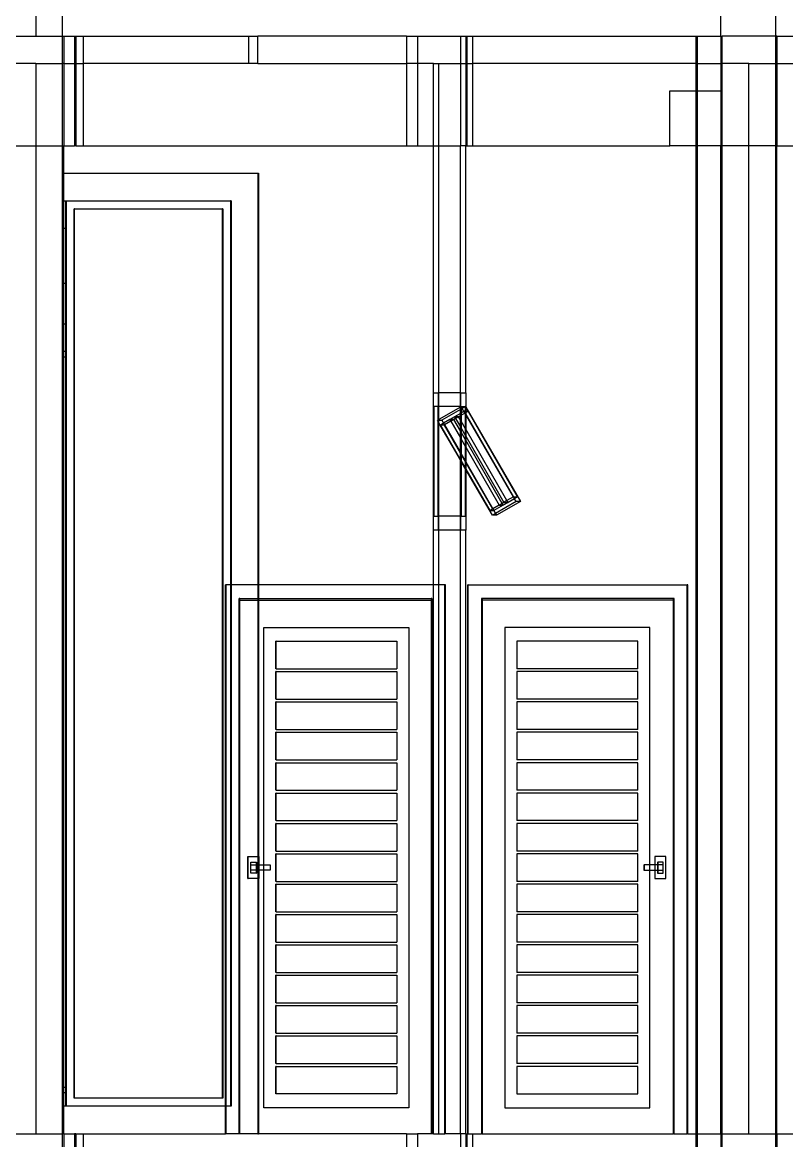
# Model space of a CAD drawing. Extents: x -20.4 to 13.4, y -9.4 to 9.8.
# Drawn here: x -5.503 to -2.717, y 3.55 to 7.625 of the extents above; entities that cross this region are included whole.
import ezdxf

# ---------------------------------------------------------------- set-up
doc = ezdxf.new("R2010")
doc.units = 0
doc.layers.get('0').update_dxf_attribs({"linetype": 'CONTINUOUS'})

msp = doc.modelspace()

# ---------------------------------------------------------------- linework, layer by layer
for p, q in [((-5.4536, 9.8256), (-5.4536, 7.575)), ((-5.3557, 7.575), (-5.3557, 9.8256)), ((-2.9562, 7.575), (-2.9562, 9.8256)), ((-2.7562, 7.575), (-2.7562, 9.8256)), ((-5.5515, 7.575), (-5.4536, 7.575)), ((-5.4536, 7.575), (-5.3557, 7.575)), ((-5.3557, 7.575), (-5.3515, 7.575)), ((-5.3557, 7.475), (-5.3557, 7.575)), ((-5.3515, 7.575), (-5.3121, 7.575)), ((-5.3515, 7.575), (-5.3515, 7.475)), ((-5.3121, 7.575), (-5.3121, 7.475)), ((-5.3121, 7.575), (-5.3079, 7.575)), ((-5.3079, 7.575), (-5.281, 7.575)), ((-5.3079, 7.575), (-5.3079, 7.475)), ((-5.281, 7.575), (-5.281, 7.475)), ((-5.281, 7.575), (-4.6769, 7.575)), ((-4.6769, 7.475), (-4.6769, 7.575)), ((-4.6769, 7.575), (-4.6437, 7.575)), ((-4.6437, 7.475), (-4.6437, 7.575)), ((-4.1018, 7.575), (-4.6437, 7.575)), ((-4.1018, 7.575), (-4.0624, 7.575)), ((-4.1018, 7.575), (-4.1018, 7.475)), ((-4.0624, 7.575), (-4.0624, 7.475)), ((-4.0624, 7.575), (-3.906, 7.575)), ((-3.906, 7.575), (-3.906, 7.475)), ((-3.906, 7.575), (-3.8863, 7.575)), ((-3.8863, 7.575), (-3.8821, 7.575)), ((-3.8863, 7.575), (-3.8863, 7.475)), ((-3.8821, 7.575), (-3.8624, 7.575)), ((-3.8821, 7.575), (-3.8821, 7.475)), ((-3.8624, 7.575), (-3.8624, 7.475)), ((-3.8624, 7.575), (-3.0462, 7.575)), ((-3.0462, 7.575), (-3.042, 7.575)), ((-3.0462, 7.475), (-3.0462, 7.575)), ((-3.042, 7.575), (-2.9562, 7.575)), ((-3.042, 7.475), (-3.042, 7.575)), ((-2.9562, 7.575), (-2.9562, 7.475)), ((-2.9562, 7.575), (-2.952, 7.575)), ((-2.7562, 7.575), (-2.952, 7.575)), ((-2.952, 7.475), (-2.952, 7.575)), ((-2.7521, 7.575), (-2.7562, 7.575)), ((-2.7562, 7.475), (-2.7562, 7.575)), ((-2.7521, 7.575), (-2.6815, 7.575)), ((-2.7521, 7.575), (-2.7521, 7.475)), ((-5.4536, 7.475), (-5.5515, 7.475)), ((-5.4536, 7.475), (-5.4536, 7.175)), ((-5.4536, 7.475), (-5.3557, 7.475)), ((-5.3515, 7.475), (-5.3557, 7.475)), ((-5.3557, 7.175), (-5.3557, 7.475)), ((-5.3515, 7.475), (-5.3515, 7.175)), ((-5.3515, 7.475), (-5.3121, 7.475)), ((-5.3121, 7.475), (-5.3121, 7.175)), ((-5.3121, 7.475), (-5.3079, 7.475)), ((-5.3079, 7.475), (-5.3079, 7.175)), ((-5.3079, 7.475), (-5.281, 7.475)), ((-5.281, 7.475), (-5.281, 7.175)), ((-4.6769, 7.475), (-5.281, 7.475)), ((-4.6437, 7.475), (-4.6769, 7.475)), ((-4.6437, 7.475), (-4.1018, 7.475)), ((-4.1018, 7.475), (-4.1018, 7.175)), ((-4.0624, 7.475), (-4.1018, 7.475)), ((-4.0624, 7.475), (-4.0624, 7.175)), ((-4.0039, 7.475), (-4.0624, 7.475)), ((-4.0039, 7.475), (-3.9842, 7.475)), ((-4.0039, 7.175), (-4.0039, 7.475)), ((-3.9842, 7.475), (-3.906, 7.475)), ((-3.9842, 7.175), (-3.9842, 7.475)), ((-3.906, 7.475), (-3.906, 7.175)), ((-3.906, 7.475), (-3.8863, 7.475)), ((-3.8863, 7.475), (-3.8863, 7.175)), ((-3.8863, 7.475), (-3.8821, 7.475)), ((-3.8821, 7.475), (-3.8821, 7.175)), ((-3.8821, 7.475), (-3.8624, 7.475)), ((-3.8624, 7.475), (-3.8624, 7.175)), ((-3.0462, 7.475), (-3.8624, 7.475)), ((-3.0462, 7.475), (-3.042, 7.475)), ((-3.0462, 7.375), (-3.0462, 7.475)), ((-3.042, 7.475), (-2.9562, 7.475)), ((-3.042, 7.375), (-3.042, 7.475)), ((-2.9562, 7.475), (-2.952, 7.475)), ((-2.9562, 7.475), (-2.9562, 7.375)), ((-2.952, 7.375), (-2.952, 7.475)), ((-2.8541, 7.475), (-2.952, 7.475)), ((-2.8541, 7.175), (-2.8541, 7.475)), ((-2.8541, 7.475), (-2.7562, 7.475)), ((-2.7521, 7.475), (-2.7562, 7.475)), ((-2.7562, 7.175), (-2.7562, 7.475)), ((-2.7521, 7.475), (-2.7521, 7.175)), ((-2.7521, 7.475), (-2.6815, 7.475)), ((-3.142, 7.175), (-3.142, 7.375)), ((-3.142, 7.375), (-3.0462, 7.375)), ((-3.0462, 7.375), (-3.042, 7.375)), ((-3.0462, 7.175), (-3.0462, 7.375)), ((-3.042, 7.375), (-2.9562, 7.375)), ((-3.042, 7.175), (-3.042, 7.375)), ((-2.9562, 7.375), (-2.9562, 7.175)), ((-2.9562, 7.375), (-2.952, 7.375)), ((-2.952, 7.175), (-2.952, 7.375)), ((-5.5515, 7.175), (-5.4536, 7.175)), ((-5.4536, 7.175), (-5.4536, 3.575)), ((-5.4536, 7.175), (-5.3557, 7.175)), ((-5.3557, 3.575), (-5.3557, 7.175)), ((-5.3557, 7.175), (-5.3515, 7.175)), ((-5.3515, 7.175), (-5.3121, 7.175)), ((-5.3515, 7.075), (-5.3515, 7.175)), ((-5.3079, 7.175), (-5.3121, 7.175)), ((-5.3079, 7.175), (-5.281, 7.175)), ((-5.281, 7.175), (-4.1018, 7.175)), ((-4.1018, 7.175), (-4.0624, 7.175)), ((-4.0624, 7.175), (-4.0039, 7.175)), ((-4.0039, 6.275), (-4.0039, 7.175)), ((-4.0039, 7.175), (-3.9842, 7.175)), ((-3.9842, 7.175), (-3.906, 7.175)), ((-3.9842, 6.275), (-3.9842, 7.175)), ((-3.8863, 7.175), (-3.906, 7.175)), ((-3.906, 6.275), (-3.906, 7.175)), ((-3.8863, 7.175), (-3.8821, 7.175)), ((-3.8863, 6.275), (-3.8863, 7.175)), ((-3.8821, 7.175), (-3.8624, 7.175)), ((-3.8624, 7.175), (-3.142, 7.175)), ((-3.0462, 7.175), (-3.142, 7.175)), ((-3.042, 7.175), (-3.0462, 7.175)), ((-3.0462, 3.575), (-3.0462, 7.175)), ((-2.9562, 7.175), (-3.042, 7.175)), ((-3.042, 3.575), (-3.042, 7.175)), ((-2.952, 7.175), (-2.9562, 7.175)), ((-2.9562, 3.575), (-2.9562, 7.175)), ((-2.8541, 7.175), (-2.952, 7.175)), ((-2.952, 3.575), (-2.952, 7.175)), ((-2.8541, 3.575), (-2.8541, 7.175)), ((-2.7562, 7.175), (-2.8541, 7.175)), ((-2.7521, 7.175), (-2.7562, 7.175)), ((-2.7562, 3.575), (-2.7562, 7.175)), ((-2.7521, 7.175), (-2.6815, 7.175)), ((-2.7521, 3.575), (-2.7521, 7.175)), ((-5.3515, 7.075), (-4.6437, 7.075)), ((-5.3515, 6.975), (-5.3515, 7.075)), ((-4.6437, 7.075), (-4.6417, 7.075)), ((-4.6437, 7.075), (-4.6437, 5.575)), ((-4.6417, 7.075), (-4.6417, 5.575)), ((-5.3515, 6.975), (-5.3436, 6.975)), ((-5.3515, 6.875), (-5.3515, 6.975)), ((-5.3436, 6.975), (-5.3419, 6.975)), ((-5.3436, 6.875), (-5.3436, 6.975)), ((-5.3419, 6.875), (-5.3419, 6.975)), ((-5.3415, 6.975), (-5.3419, 6.975)), ((-5.3415, 6.975), (-4.7437, 6.975)), ((-5.3415, 6.875), (-5.3415, 6.975)), ((-4.7416, 6.975), (-4.7437, 6.975)), ((-4.7437, 6.975), (-4.7437, 5.575)), ((-4.7416, 6.975), (-4.7416, 5.575)), ((-5.3136, 3.705), (-5.3136, 6.945)), ((-5.3128, 6.945), (-5.3136, 6.945)), ((-5.3128, 3.705), (-5.3128, 6.945)), ((-5.3123, 6.945), (-5.3128, 6.945)), ((-5.3123, 3.705), (-5.3123, 6.945)), ((-5.3123, 6.945), (-4.7737, 6.945)), ((-4.7737, 6.945), (-4.7737, 3.705)), ((-4.7729, 6.945), (-4.7737, 6.945)), ((-4.7729, 6.945), (-4.7729, 3.705)), ((-4.7725, 6.945), (-4.7729, 6.945)), ((-4.7725, 6.945), (-4.7716, 6.945)), ((-4.7725, 6.945), (-4.7725, 6.875)), ((-4.7716, 6.945), (-4.7716, 6.875)), ((-5.3515, 6.875), (-5.3436, 6.875)), ((-5.3515, 6.675), (-5.3515, 6.875)), ((-5.3436, 6.875), (-5.3419, 6.875)), ((-5.3436, 6.675), (-5.3436, 6.875)), ((-5.3419, 6.675), (-5.3419, 6.875)), ((-5.3419, 6.875), (-5.3415, 6.875)), ((-5.3415, 6.675), (-5.3415, 6.875)), ((-4.7725, 6.875), (-4.7716, 6.875)), ((-4.7725, 6.875), (-4.7725, 6.675)), ((-4.7716, 6.875), (-4.7716, 6.675)), ((-5.3515, 6.675), (-5.3436, 6.675)), ((-5.3515, 6.525), (-5.3515, 6.675)), ((-5.3436, 6.675), (-5.3419, 6.675)), ((-5.3436, 6.525), (-5.3436, 6.675)), ((-5.3419, 6.675), (-5.3415, 6.675)), ((-5.3415, 6.525), (-5.3415, 6.675)), ((-4.7725, 6.675), (-4.7716, 6.675)), ((-4.7725, 6.675), (-4.7725, 6.525)), ((-4.7716, 6.675), (-4.7716, 6.525)), ((-5.3436, 6.525), (-5.3515, 6.525)), ((-5.3515, 6.425), (-5.3515, 6.525)), ((-5.3415, 6.525), (-5.3436, 6.525)), ((-5.3436, 6.425), (-5.3436, 6.525)), ((-5.3415, 6.425), (-5.3415, 6.525)), ((-4.7716, 6.525), (-4.7725, 6.525)), ((-4.7725, 6.525), (-4.7725, 6.425)), ((-4.7716, 6.525), (-4.7716, 6.425)), ((-5.3436, 6.425), (-5.3515, 6.425)), ((-5.3515, 6.405), (-5.3515, 6.425)), ((-5.3436, 6.405), (-5.3515, 6.405)), ((-5.3515, 3.745), (-5.3515, 6.405)), ((-5.3415, 6.425), (-5.3436, 6.425)), ((-5.3436, 6.405), (-5.3436, 6.425)), ((-5.3415, 6.405), (-5.3436, 6.405)), ((-5.3436, 3.745), (-5.3436, 6.405)), ((-5.3415, 6.405), (-5.3415, 6.425)), ((-5.3415, 3.745), (-5.3415, 6.405)), ((-4.7716, 6.425), (-4.7725, 6.425)), ((-4.7725, 6.425), (-4.7725, 6.405)), ((-4.7716, 6.405), (-4.7725, 6.405)), ((-4.7725, 6.405), (-4.7725, 3.745)), ((-4.7716, 6.425), (-4.7716, 6.405)), ((-4.7716, 6.405), (-4.7716, 3.745)), ((-4.0039, 6.275), (-3.9862, 6.275)), ((-4.0039, 5.775), (-4.0039, 6.275)), ((-3.9842, 6.275), (-3.9862, 6.275)), ((-3.9862, 6.225), (-3.9862, 6.275)), ((-3.906, 6.275), (-3.9842, 6.275)), ((-3.9842, 6.225), (-3.9842, 6.275)), ((-3.9039, 6.275), (-3.906, 6.275)), ((-3.906, 6.225), (-3.906, 6.275)), ((-3.9039, 6.275), (-3.8863, 6.275)), ((-3.9039, 6.225), (-3.9039, 6.275)), ((-3.8863, 6.275), (-3.8863, 6.2232)), ((-3.9873, 6.225), (-4.0028, 6.225)), ((-4.0028, 6.225), (-4.0028, 5.825)), ((-3.9862, 6.225), (-3.9873, 6.225)), ((-3.9873, 6.1762), (-3.9873, 6.225)), ((-3.9842, 6.225), (-3.9862, 6.225)), ((-3.9862, 6.1768), (-3.9862, 6.225)), ((-3.906, 6.225), (-3.9842, 6.225)), ((-3.9842, 6.178), (-3.9842, 6.225)), ((-3.906, 6.2232), (-3.9842, 6.178)), ((-3.906, 6.2142), (-3.9739, 6.175)), ((-3.906, 6.1998), (-3.9271, 6.1877)), ((-3.9039, 6.225), (-3.906, 6.225)), ((-3.906, 6.2232), (-3.906, 6.225)), ((-3.9039, 6.2244), (-3.906, 6.2232)), ((-3.906, 6.2142), (-3.906, 6.2232)), ((-3.9039, 6.2154), (-3.906, 6.2142)), ((-3.906, 6.1998), (-3.906, 6.2142)), ((-3.9039, 6.201), (-3.906, 6.1998)), ((-3.906, 6.1913), (-3.906, 6.1998)), ((-3.9039, 6.2244), (-3.9039, 6.225)), ((-3.9029, 6.225), (-3.9039, 6.2244)), ((-3.9029, 6.225), (-3.9039, 6.225)), ((-3.9039, 6.2154), (-3.9039, 6.2244)), ((-3.9029, 6.216), (-3.9039, 6.2154)), ((-3.9039, 6.201), (-3.9039, 6.2154)), ((-3.9029, 6.2016), (-3.9039, 6.201)), ((-3.9039, 6.1925), (-3.9039, 6.201)), ((-3.9029, 6.225), (-3.8873, 6.225)), ((-3.899, 6.2182), (-3.9029, 6.225)), ((-3.9029, 6.225), (-3.9029, 6.216)), ((-3.899, 6.2182), (-3.9029, 6.216)), ((-3.9029, 6.216), (-3.9029, 6.2016)), ((-3.8928, 6.2075), (-3.9029, 6.2016)), ((-3.9029, 6.2016), (-3.9029, 6.1931)), ((-3.8891, 6.2011), (-3.9029, 6.1931)), ((-3.8873, 6.225), (-3.899, 6.2182)), ((-3.8928, 6.2075), (-3.899, 6.2182)), ((-3.8925, 6.2077), (-3.8928, 6.2075)), ((-3.8891, 6.2011), (-3.8928, 6.2075)), ((-3.8873, 6.2077), (-3.8925, 6.2077)), ((-3.8925, 6.2077), (-3.8888, 6.2013)), ((-3.8888, 6.2013), (-3.8891, 6.2011)), ((-3.8873, 6.198), (-3.8891, 6.2011)), ((-3.8873, 6.2021), (-3.8888, 6.2013)), ((-3.8888, 6.2013), (-3.8873, 6.1987)), ((-3.8873, 6.225), (-3.8863, 6.2232)), ((-3.8873, 6.2077), (-3.8873, 6.225)), ((-3.8863, 6.2077), (-3.8873, 6.2077)), ((-3.8873, 6.2021), (-3.8873, 6.2077)), ((-3.8863, 6.2027), (-3.8873, 6.2021)), ((-3.8873, 6.1987), (-3.8873, 6.2021)), ((-3.8873, 6.198), (-3.8873, 6.1987)), ((-3.8873, 6.1987), (-3.8863, 6.1969)), ((-3.8873, 6.1443), (-3.8873, 6.198)), ((-3.8863, 6.1962), (-3.8873, 6.198)), ((-3.8863, 6.2232), (-3.6873, 5.8786)), ((-3.8863, 6.2232), (-3.8863, 6.2077)), ((-3.8777, 6.2077), (-3.8863, 6.2077)), ((-3.8777, 6.2077), (-3.8863, 6.2027)), ((-3.8863, 6.2077), (-3.8863, 6.2027)), ((-3.8863, 6.2027), (-3.8863, 6.1969)), ((-3.8863, 6.1969), (-3.7125, 5.8959)), ((-3.8863, 6.1969), (-3.8863, 6.1962)), ((-3.8863, 6.1962), (-3.8863, 6.1425)), ((-3.7128, 5.8957), (-3.8863, 6.1962)), ((-3.6978, 5.8959), (-3.8777, 6.2077)), ((-3.9873, 6.1762), (-3.9895, 6.175)), ((-3.9895, 6.175), (-3.9873, 6.175)), ((-3.9873, 6.1712), (-3.9895, 6.175)), ((-3.9862, 6.1768), (-3.9873, 6.1762)), ((-3.9873, 6.175), (-3.9873, 6.1762)), ((-3.9873, 6.1712), (-3.9873, 6.175)), ((-3.9873, 6.175), (-3.9862, 6.175)), ((-3.9873, 5.825), (-3.9873, 6.1712)), ((-3.9862, 6.1694), (-3.9873, 6.1712)), ((-3.9842, 6.178), (-3.9862, 6.1768)), ((-3.9862, 6.175), (-3.9862, 6.1768)), ((-3.9862, 6.1694), (-3.9862, 6.175)), ((-3.9862, 6.175), (-3.9842, 6.175)), ((-3.9862, 5.825), (-3.9862, 6.1694)), ((-3.9842, 6.1658), (-3.9862, 6.1694)), ((-3.9842, 6.175), (-3.9842, 6.178)), ((-3.9842, 6.175), (-3.9739, 6.175)), ((-3.9842, 6.1658), (-3.9842, 6.175)), ((-3.906, 6.0304), (-3.9842, 6.1658)), ((-3.9842, 5.825), (-3.9842, 6.1658)), ((-3.9677, 6.1642), (-3.979, 6.1577)), ((-3.9643, 6.1577), (-3.979, 6.1577)), ((-3.979, 6.1577), (-3.906, 6.0311)), ((-3.9739, 6.175), (-3.9677, 6.1642)), ((-3.9444, 6.1777), (-3.9677, 6.1642)), ((-3.9677, 6.1642), (-3.964, 6.1578)), ((-3.964, 6.1578), (-3.9643, 6.1577)), ((-3.906, 6.0566), (-3.9643, 6.1577)), ((-3.9407, 6.1713), (-3.964, 6.1578)), ((-3.964, 6.1578), (-3.906, 6.0573)), ((-3.9271, 6.1877), (-3.9444, 6.1777)), ((-3.9297, 6.1777), (-3.9444, 6.1777)), ((-3.9444, 6.1777), (-3.9407, 6.1713)), ((-3.9297, 6.1777), (-3.9407, 6.1713)), ((-3.9407, 6.1713), (-3.906, 6.1111)), ((-3.9234, 6.1813), (-3.9297, 6.1777)), ((-3.906, 6.1366), (-3.9297, 6.1777)), ((-3.9124, 6.1877), (-3.9271, 6.1877)), ((-3.9271, 6.1877), (-3.9234, 6.1813)), ((-3.9124, 6.1877), (-3.9234, 6.1813)), ((-3.9234, 6.1813), (-3.906, 6.1511)), ((-3.906, 6.1913), (-3.9124, 6.1877)), ((-3.906, 6.1766), (-3.9124, 6.1877)), ((-3.9039, 6.1925), (-3.906, 6.1913)), ((-3.906, 6.1766), (-3.906, 6.1913)), ((-3.9039, 6.173), (-3.906, 6.1766)), ((-3.906, 6.1511), (-3.906, 6.1766)), ((-3.9029, 6.1931), (-3.9039, 6.1925)), ((-3.9039, 6.173), (-3.9039, 6.1925)), ((-3.9029, 6.1712), (-3.9039, 6.173)), ((-3.9039, 6.1475), (-3.9039, 6.173)), ((-3.9029, 6.1931), (-3.9029, 6.1712)), ((-3.9029, 6.1712), (-3.9029, 6.1457)), ((-3.8873, 6.1443), (-3.9029, 6.1712)), ((-3.906, 6.1511), (-3.9039, 6.1475)), ((-3.906, 6.1366), (-3.906, 6.1511)), ((-3.9039, 6.133), (-3.906, 6.1366)), ((-3.906, 6.1111), (-3.906, 6.1366)), ((-3.9039, 6.1475), (-3.9029, 6.1457)), ((-3.9039, 6.133), (-3.9039, 6.1475)), ((-3.9029, 6.1312), (-3.9039, 6.133)), ((-3.9039, 6.1075), (-3.9039, 6.133)), ((-3.9029, 6.1457), (-3.9029, 6.1312)), ((-3.9029, 6.1457), (-3.8873, 6.1187)), ((-3.9029, 6.1312), (-3.9029, 6.1057)), ((-3.8873, 6.1043), (-3.9029, 6.1312)), ((-3.8873, 6.1187), (-3.8873, 6.1443)), ((-3.8863, 6.1425), (-3.8873, 6.1443)), ((-3.8873, 6.1187), (-3.8863, 6.1169)), ((-3.8873, 6.1043), (-3.8873, 6.1187)), ((-3.8863, 6.1425), (-3.8863, 6.1169)), ((-3.7361, 5.8823), (-3.8863, 6.1425)), ((-3.8863, 6.1169), (-3.7471, 5.8759)), ((-3.8863, 6.1169), (-3.8863, 6.1025)), ((-3.906, 6.1111), (-3.9039, 6.1075)), ((-3.906, 6.0573), (-3.906, 6.1111)), ((-3.9039, 6.0537), (-3.9039, 6.1075)), ((-3.9039, 6.1075), (-3.9029, 6.1057)), ((-3.9029, 6.1057), (-3.9029, 6.0519)), ((-3.9029, 6.1057), (-3.8873, 6.0787)), ((-3.8863, 6.1025), (-3.8873, 6.1043)), ((-3.8873, 6.0787), (-3.8873, 6.1043)), ((-3.8873, 6.025), (-3.8873, 6.0787)), ((-3.8873, 6.0787), (-3.8863, 6.0769)), ((-3.7534, 5.8723), (-3.8863, 6.1025)), ((-3.8863, 6.1025), (-3.8863, 6.0769)), ((-3.8863, 6.0769), (-3.8863, 6.0232)), ((-3.8863, 6.0769), (-3.7644, 5.8659)), ((-3.906, 6.0566), (-3.906, 6.0573)), ((-3.906, 6.0573), (-3.9039, 6.0537)), ((-3.9039, 6.053), (-3.906, 6.0566)), ((-3.906, 6.0311), (-3.906, 6.0566)), ((-3.906, 6.0311), (-3.9039, 6.0275)), ((-3.906, 6.0304), (-3.906, 6.0311)), ((-3.9039, 6.053), (-3.9039, 6.0537)), ((-3.9039, 6.0537), (-3.9029, 6.0519)), ((-3.9029, 6.0512), (-3.9039, 6.053)), ((-3.9039, 6.0275), (-3.9039, 6.053)), ((-3.9029, 6.0519), (-3.9029, 6.0512)), ((-3.9029, 6.0519), (-3.8873, 6.025)), ((-3.8873, 6.0243), (-3.9029, 6.0512)), ((-3.9029, 6.0512), (-3.9029, 6.0257)), ((-3.9039, 6.0268), (-3.906, 6.0304)), ((-3.906, 5.825), (-3.906, 6.0304)), ((-3.9039, 6.0275), (-3.9029, 6.0257)), ((-3.9039, 6.0268), (-3.9039, 6.0275)), ((-3.9039, 5.825), (-3.9039, 6.0268)), ((-3.9029, 6.025), (-3.9039, 6.0268)), ((-3.9029, 6.0257), (-3.8873, 5.9987)), ((-3.9029, 6.0257), (-3.9029, 6.025)), ((-3.9029, 6.025), (-3.9029, 5.825)), ((-3.8873, 5.998), (-3.9029, 6.025)), ((-3.8873, 6.0243), (-3.8873, 6.025)), ((-3.8873, 6.025), (-3.8863, 6.0232)), ((-3.8863, 6.0225), (-3.8873, 6.0243)), ((-3.8873, 5.9987), (-3.8873, 6.0243)), ((-3.8873, 5.9987), (-3.8863, 5.9969)), ((-3.8873, 5.998), (-3.8873, 5.9987)), ((-3.8873, 5.825), (-3.8873, 5.998)), ((-3.8863, 5.9962), (-3.8873, 5.998)), ((-3.8863, 6.0232), (-3.8863, 6.0225)), ((-3.8863, 6.0232), (-3.7877, 5.8524)), ((-3.788, 5.8523), (-3.8863, 6.0225)), ((-3.8863, 6.0225), (-3.8863, 5.9969)), ((-3.8863, 5.9969), (-3.7991, 5.8459)), ((-3.8863, 5.9969), (-3.8863, 5.9962)), ((-3.8863, 5.9962), (-3.8863, 5.775)), ((-3.7895, 5.8286), (-3.8863, 5.9962)), ((-3.7029, 5.8786), (-3.7778, 5.8353)), ((-3.6873, 5.8786), (-3.7739, 5.8286)), ((-3.7534, 5.8723), (-3.7644, 5.8659)), ((-3.7471, 5.8759), (-3.7534, 5.8723)), ((-3.7497, 5.8659), (-3.7534, 5.8723)), ((-3.7324, 5.8759), (-3.7497, 5.8659)), ((-3.7361, 5.8823), (-3.7471, 5.8759)), ((-3.7471, 5.8759), (-3.7324, 5.8759)), ((-3.7128, 5.8957), (-3.7361, 5.8823)), ((-3.7324, 5.8759), (-3.7361, 5.8823)), ((-3.7091, 5.8893), (-3.7324, 5.8759)), ((-3.7125, 5.8959), (-3.7128, 5.8957)), ((-3.7091, 5.8893), (-3.7128, 5.8957)), ((-3.7125, 5.8959), (-3.6978, 5.8959)), ((-3.6978, 5.8959), (-3.7091, 5.8893)), ((-3.7029, 5.8786), (-3.7091, 5.8893)), ((-3.6873, 5.8786), (-3.7029, 5.8786)), ((-3.788, 5.8523), (-3.7991, 5.8459)), ((-3.7991, 5.8459), (-3.7843, 5.8459)), ((-3.7778, 5.8353), (-3.7895, 5.8286)), ((-3.7739, 5.8286), (-3.7895, 5.8286)), ((-3.7877, 5.8524), (-3.788, 5.8523)), ((-3.7843, 5.8459), (-3.788, 5.8523)), ((-3.7644, 5.8659), (-3.7877, 5.8524)), ((-3.7877, 5.8524), (-3.784, 5.8461)), ((-3.784, 5.8461), (-3.7843, 5.8459)), ((-3.7497, 5.8659), (-3.784, 5.8461)), ((-3.784, 5.8461), (-3.7778, 5.8353)), ((-3.7778, 5.8353), (-3.7739, 5.8286)), ((-3.7644, 5.8659), (-3.7497, 5.8659)), ((-4.0028, 5.825), (-3.9873, 5.825)), ((-3.9862, 5.825), (-3.9873, 5.825)), ((-3.9862, 5.775), (-3.9862, 5.825)), ((-3.9842, 5.825), (-3.9862, 5.825)), ((-3.9842, 5.775), (-3.9842, 5.825)), ((-3.906, 5.825), (-3.9842, 5.825)), ((-3.9039, 5.825), (-3.906, 5.825)), ((-3.906, 5.775), (-3.906, 5.825)), ((-3.9039, 5.775), (-3.9039, 5.825)), ((-3.9029, 5.825), (-3.9039, 5.825)), ((-3.9029, 5.825), (-3.8873, 5.825)), ((-3.9862, 5.775), (-4.0039, 5.775)), ((-4.0039, 5.575), (-4.0039, 5.775)), ((-3.9842, 5.775), (-3.9862, 5.775)), ((-3.9842, 5.575), (-3.9842, 5.775)), ((-3.906, 5.775), (-3.9842, 5.775)), ((-3.906, 3.575), (-3.906, 5.775)), ((-3.9039, 5.775), (-3.906, 5.775)), ((-3.8863, 5.775), (-3.9039, 5.775)), ((-3.8863, 3.575), (-3.8863, 5.775)), ((-4.7601, 5.575), (-4.7622, 5.575)), ((-4.7622, 3.675), (-4.7622, 5.575)), ((-4.7601, 3.675), (-4.7601, 5.575)), ((-4.7437, 5.575), (-4.7601, 5.575)), ((-4.7437, 5.575), (-4.7437, 3.675)), ((-4.7416, 5.575), (-4.7437, 5.575)), ((-4.7416, 5.575), (-4.7416, 3.675)), ((-4.6437, 5.575), (-4.7416, 5.575)), ((-4.6417, 5.575), (-4.6437, 5.575)), ((-4.6437, 5.575), (-4.6437, 5.525)), ((-4.0039, 5.575), (-4.6417, 5.575)), ((-4.6417, 5.575), (-4.6417, 5.525)), ((-4.0039, 3.575), (-4.0039, 5.575)), ((-3.9842, 5.575), (-4.0039, 5.575)), ((-3.9624, 5.575), (-3.9842, 5.575)), ((-3.9842, 3.575), (-3.9842, 5.575)), ((-3.9624, 3.575), (-3.9624, 5.575)), ((-3.9603, 5.575), (-3.9624, 5.575)), ((-3.9603, 3.575), (-3.9603, 5.575)), ((-3.8792, 3.575), (-3.8792, 5.575)), ((-3.8771, 5.575), (-3.8792, 5.575)), ((-3.8771, 3.575), (-3.8771, 5.575)), ((-3.8771, 5.575), (-3.0794, 5.575)), ((-3.0773, 5.575), (-3.0794, 5.575)), ((-3.0794, 3.575), (-3.0794, 5.575)), ((-3.0773, 3.575), (-3.0773, 5.575)), ((-4.7101, 5.525), (-4.7122, 5.525)), ((-4.7122, 3.575), (-4.7122, 5.525)), ((-4.7102, 5.52), (-4.7112, 5.52)), ((-4.7112, 3.575), (-4.7112, 5.52)), ((-4.7102, 3.575), (-4.7102, 5.52)), ((-4.7101, 5.52), (-4.7102, 5.52)), ((-4.7101, 5.52), (-4.7101, 5.525)), ((-4.7101, 5.525), (-4.6437, 5.525)), ((-4.7101, 3.575), (-4.7101, 5.52)), ((-4.7101, 5.52), (-4.6437, 5.52)), ((-4.6437, 5.525), (-4.6417, 5.525)), ((-4.6437, 5.525), (-4.6437, 5.52)), ((-4.6437, 5.52), (-4.6417, 5.52)), ((-4.6437, 5.52), (-4.6437, 4.585)), ((-4.6417, 5.525), (-4.0124, 5.525)), ((-4.6417, 5.525), (-4.6417, 5.52)), ((-4.6417, 5.52), (-4.0124, 5.52)), ((-4.6417, 5.52), (-4.6417, 4.585)), ((-4.0103, 5.525), (-4.0124, 5.525)), ((-4.0124, 5.525), (-4.0124, 5.52)), ((-4.0124, 5.52), (-4.0124, 3.575)), ((-4.0124, 5.52), (-4.0107, 5.52)), ((-4.0107, 5.52), (-4.0107, 3.575)), ((-4.0103, 5.52), (-4.0107, 5.52)), ((-4.0103, 5.525), (-4.0103, 5.52)), ((-4.0098, 5.52), (-4.0103, 5.52)), ((-4.0103, 5.52), (-4.0103, 3.575)), ((-4.0097, 5.52), (-4.0098, 5.52)), ((-4.0098, 5.52), (-4.0098, 3.575)), ((-4.0097, 5.52), (-4.0097, 3.575)), ((-3.8271, 5.525), (-3.8292, 5.525)), ((-3.8292, 5.525), (-3.8292, 3.575)), ((-3.8288, 5.52), (-3.8288, 3.575)), ((-3.8278, 5.52), (-3.8288, 5.52)), ((-3.8277, 5.52), (-3.8278, 5.52)), ((-3.8278, 5.52), (-3.8278, 3.575)), ((-3.8277, 5.52), (-3.8277, 3.575)), ((-3.8271, 5.52), (-3.8277, 5.52)), ((-3.1294, 5.525), (-3.8271, 5.525)), ((-3.8271, 5.525), (-3.8271, 5.52)), ((-3.8271, 5.52), (-3.8271, 3.575)), ((-3.1294, 5.52), (-3.8271, 5.52)), ((-3.1273, 5.525), (-3.1294, 5.525)), ((-3.1294, 5.52), (-3.1294, 5.525)), ((-3.1283, 5.52), (-3.1294, 5.52)), ((-3.1294, 3.575), (-3.1294, 5.52)), ((-3.1274, 5.52), (-3.1283, 5.52)), ((-3.1283, 3.575), (-3.1283, 5.52)), ((-3.1274, 3.575), (-3.1274, 5.52)), ((-3.1273, 5.52), (-3.1274, 5.52)), ((-3.1273, 5.52), (-3.1273, 5.525)), ((-3.1273, 3.575), (-3.1273, 5.52)), ((-4.622, 5.42), (-4.6222, 5.42)), ((-4.6222, 4.555), (-4.6222, 5.42)), ((-4.622, 5.42), (-4.0936, 5.42)), ((-4.622, 4.555), (-4.622, 5.42)), ((-4.0936, 5.42), (-4.0936, 3.67)), ((-4.0934, 5.42), (-4.0936, 5.42)), ((-4.0934, 5.42), (-4.0934, 3.67)), ((-3.7442, 5.42), (-3.7442, 3.67)), ((-3.744, 5.42), (-3.7442, 5.42)), ((-3.744, 5.42), (-3.744, 3.67)), ((-3.2156, 5.42), (-3.744, 5.42)), ((-3.2154, 5.42), (-3.2156, 5.42)), ((-3.2156, 4.555), (-3.2156, 5.42)), ((-3.2154, 4.555), (-3.2154, 5.42)), ((-4.578, 5.37), (-4.5782, 5.37)), ((-4.5782, 5.2693), (-4.5782, 5.37)), ((-4.578, 5.2693), (-4.578, 5.37)), ((-4.578, 5.37), (-4.1377, 5.37)), ((-4.1377, 5.37), (-4.1377, 5.2693)), ((-4.1375, 5.37), (-4.1377, 5.37)), ((-4.1375, 5.37), (-4.1375, 5.2693)), ((-3.7002, 5.37), (-3.7002, 5.2693)), ((-3.7, 5.37), (-3.7002, 5.37)), ((-3.7, 5.37), (-3.7, 5.2693)), ((-3.2596, 5.37), (-3.7, 5.37)), ((-3.2594, 5.37), (-3.2596, 5.37)), ((-3.2596, 5.2693), (-3.2596, 5.37)), ((-3.2594, 5.2693), (-3.2594, 5.37)), ((-4.578, 5.2693), (-4.5782, 5.2693)), ((-4.5782, 5.1586), (-4.5782, 5.2593)), ((-4.578, 5.2593), (-4.5782, 5.2593)), ((-4.578, 5.2693), (-4.1377, 5.2693)), ((-4.578, 5.1586), (-4.578, 5.2593)), ((-4.578, 5.2593), (-4.1377, 5.2593)), ((-4.1375, 5.2693), (-4.1377, 5.2693)), ((-4.1375, 5.2593), (-4.1377, 5.2593)), ((-4.1377, 5.2593), (-4.1377, 5.1586)), ((-4.1375, 5.2593), (-4.1375, 5.1586)), ((-3.7, 5.2693), (-3.7002, 5.2693)), ((-3.7, 5.2593), (-3.7002, 5.2593)), ((-3.7002, 5.2593), (-3.7002, 5.1586)), ((-3.2596, 5.2693), (-3.7, 5.2693)), ((-3.7, 5.2593), (-3.7, 5.1586)), ((-3.2596, 5.2593), (-3.7, 5.2593)), ((-3.2594, 5.2693), (-3.2596, 5.2693)), ((-3.2596, 5.1586), (-3.2596, 5.2593)), ((-3.2594, 5.2593), (-3.2596, 5.2593)), ((-3.2594, 5.1586), (-3.2594, 5.2593)), ((-4.578, 5.1586), (-4.5782, 5.1586)), ((-4.5782, 5.048), (-4.5782, 5.1486)), ((-4.578, 5.1486), (-4.5782, 5.1486)), ((-4.578, 5.1586), (-4.1377, 5.1586)), ((-4.578, 5.048), (-4.578, 5.1486)), ((-4.578, 5.1486), (-4.1377, 5.1486)), ((-4.1375, 5.1586), (-4.1377, 5.1586)), ((-4.1375, 5.1486), (-4.1377, 5.1486)), ((-4.1377, 5.1486), (-4.1377, 5.048)), ((-4.1375, 5.1486), (-4.1375, 5.048)), ((-3.7, 5.1586), (-3.7002, 5.1586)), ((-3.7, 5.1486), (-3.7002, 5.1486)), ((-3.7002, 5.1486), (-3.7002, 5.048)), ((-3.2596, 5.1586), (-3.7, 5.1586)), ((-3.7, 5.1486), (-3.7, 5.048)), ((-3.2596, 5.1486), (-3.7, 5.1486)), ((-3.2594, 5.1586), (-3.2596, 5.1586)), ((-3.2596, 5.048), (-3.2596, 5.1486)), ((-3.2594, 5.1486), (-3.2596, 5.1486)), ((-3.2594, 5.048), (-3.2594, 5.1486)), ((-4.578, 5.048), (-4.5782, 5.048)), ((-4.5782, 4.9373), (-4.5782, 5.038)), ((-4.578, 5.038), (-4.5782, 5.038)), ((-4.578, 5.048), (-4.1377, 5.048)), ((-4.578, 4.9373), (-4.578, 5.038)), ((-4.578, 5.038), (-4.1377, 5.038)), ((-4.1375, 5.048), (-4.1377, 5.048)), ((-4.1375, 5.038), (-4.1377, 5.038)), ((-4.1377, 5.038), (-4.1377, 4.9373)), ((-4.1375, 5.038), (-4.1375, 4.9373)), ((-3.7, 5.048), (-3.7002, 5.048)), ((-3.7, 5.038), (-3.7002, 5.038)), ((-3.7002, 5.038), (-3.7002, 4.9373)), ((-3.2596, 5.048), (-3.7, 5.048)), ((-3.7, 5.038), (-3.7, 4.9373)), ((-3.2596, 5.038), (-3.7, 5.038)), ((-3.2594, 5.048), (-3.2596, 5.048)), ((-3.2596, 4.9373), (-3.2596, 5.038)), ((-3.2594, 5.038), (-3.2596, 5.038)), ((-3.2594, 4.9373), (-3.2594, 5.038)), ((-4.578, 4.9373), (-4.5782, 4.9373)), ((-4.578, 4.9373), (-4.1377, 4.9373)), ((-4.1375, 4.9373), (-4.1377, 4.9373)), ((-3.7, 4.9373), (-3.7002, 4.9373)), ((-3.2596, 4.9373), (-3.7, 4.9373)), ((-3.2594, 4.9373), (-3.2596, 4.9373)), ((-4.5782, 4.8266), (-4.5782, 4.9273)), ((-4.578, 4.9273), (-4.5782, 4.9273)), ((-4.578, 4.8266), (-4.578, 4.9273)), ((-4.578, 4.9273), (-4.1377, 4.9273)), ((-4.1375, 4.9273), (-4.1377, 4.9273)), ((-4.1377, 4.9273), (-4.1377, 4.8266)), ((-4.1375, 4.9273), (-4.1375, 4.8266)), ((-3.7, 4.9273), (-3.7002, 4.9273)), ((-3.7002, 4.9273), (-3.7002, 4.8266)), ((-3.7, 4.9273), (-3.7, 4.8266)), ((-3.2596, 4.9273), (-3.7, 4.9273)), ((-3.2596, 4.8266), (-3.2596, 4.9273)), ((-3.2594, 4.9273), (-3.2596, 4.9273)), ((-3.2594, 4.8266), (-3.2594, 4.9273)), ((-4.578, 4.8266), (-4.5782, 4.8266)), ((-4.5782, 4.716), (-4.5782, 4.8166)), ((-4.578, 4.8166), (-4.5782, 4.8166)), ((-4.578, 4.8266), (-4.1377, 4.8266)), ((-4.578, 4.716), (-4.578, 4.8166)), ((-4.578, 4.8166), (-4.1377, 4.8166)), ((-4.1375, 4.8266), (-4.1377, 4.8266)), ((-4.1375, 4.8166), (-4.1377, 4.8166)), ((-4.1377, 4.8166), (-4.1377, 4.716)), ((-4.1375, 4.8166), (-4.1375, 4.716)), ((-3.7, 4.8266), (-3.7002, 4.8266)), ((-3.7, 4.8166), (-3.7002, 4.8166)), ((-3.7002, 4.8166), (-3.7002, 4.716)), ((-3.2596, 4.8266), (-3.7, 4.8266)), ((-3.7, 4.8166), (-3.7, 4.716)), ((-3.2596, 4.8166), (-3.7, 4.8166)), ((-3.2594, 4.8266), (-3.2596, 4.8266)), ((-3.2596, 4.716), (-3.2596, 4.8166)), ((-3.2594, 4.8166), (-3.2596, 4.8166)), ((-3.2594, 4.716), (-3.2594, 4.8166)), ((-4.578, 4.716), (-4.5782, 4.716)), ((-4.5782, 4.6053), (-4.5782, 4.706)), ((-4.578, 4.706), (-4.5782, 4.706)), ((-4.578, 4.716), (-4.1377, 4.716)), ((-4.578, 4.6053), (-4.578, 4.706)), ((-4.578, 4.706), (-4.1377, 4.706)), ((-4.1375, 4.716), (-4.1377, 4.716)), ((-4.1375, 4.706), (-4.1377, 4.706)), ((-4.1377, 4.706), (-4.1377, 4.6053)), ((-4.1375, 4.706), (-4.1375, 4.6053)), ((-3.7, 4.716), (-3.7002, 4.716)), ((-3.7, 4.706), (-3.7002, 4.706)), ((-3.7002, 4.706), (-3.7002, 4.6053)), ((-3.2596, 4.716), (-3.7, 4.716)), ((-3.7, 4.706), (-3.7, 4.6053)), ((-3.2596, 4.706), (-3.7, 4.706)), ((-3.2594, 4.716), (-3.2596, 4.716)), ((-3.2596, 4.6053), (-3.2596, 4.706)), ((-3.2594, 4.706), (-3.2596, 4.706)), ((-3.2594, 4.6053), (-3.2594, 4.706)), ((-4.578, 4.6053), (-4.5782, 4.6053)), ((-4.578, 4.6053), (-4.1377, 4.6053)), ((-4.1375, 4.6053), (-4.1377, 4.6053)), ((-3.7, 4.6053), (-3.7002, 4.6053)), ((-3.2596, 4.6053), (-3.7, 4.6053)), ((-3.2594, 4.6053), (-3.2596, 4.6053)), ((-4.6802, 4.505), (-4.6802, 4.585)), ((-4.6802, 4.585), (-4.6799, 4.585)), ((-4.6799, 4.505), (-4.6799, 4.585)), ((-4.6799, 4.585), (-4.6437, 4.585)), ((-4.6699, 4.525), (-4.6699, 4.565)), ((-4.6699, 4.565), (-4.6697, 4.565)), ((-4.6697, 4.565), (-4.6499, 4.565)), ((-4.6697, 4.555), (-4.6697, 4.565)), ((-4.6499, 4.565), (-4.6497, 4.565)), ((-4.6499, 4.565), (-4.6499, 4.555)), ((-4.6497, 4.565), (-4.6497, 4.555)), ((-4.6437, 4.585), (-4.6417, 4.585)), ((-4.6437, 4.585), (-4.6437, 4.555)), ((-4.6417, 4.585), (-4.6402, 4.585)), ((-4.6417, 4.585), (-4.6417, 4.555)), ((-4.6402, 4.585), (-4.64, 4.585)), ((-4.6402, 4.585), (-4.6402, 4.555)), ((-4.64, 4.585), (-4.64, 4.555)), ((-4.5782, 4.4946), (-4.5782, 4.5953)), ((-4.578, 4.5953), (-4.5782, 4.5953)), ((-4.578, 4.4946), (-4.578, 4.5953)), ((-4.578, 4.5953), (-4.1377, 4.5953)), ((-4.1375, 4.5953), (-4.1377, 4.5953)), ((-4.1377, 4.5953), (-4.1377, 4.4946)), ((-4.1375, 4.5953), (-4.1375, 4.4946)), ((-3.7, 4.5953), (-3.7002, 4.5953)), ((-3.7002, 4.5953), (-3.7002, 4.4946)), ((-3.7, 4.5953), (-3.7, 4.4946)), ((-3.2596, 4.5953), (-3.7, 4.5953)), ((-3.2596, 4.4946), (-3.2596, 4.5953)), ((-3.2594, 4.5953), (-3.2596, 4.5953)), ((-3.2594, 4.4946), (-3.2594, 4.5953)), ((-3.1973, 4.585), (-3.1971, 4.585)), ((-3.1973, 4.585), (-3.1973, 4.555)), ((-3.1573, 4.585), (-3.1971, 4.585)), ((-3.1971, 4.585), (-3.1971, 4.555)), ((-3.1871, 4.565), (-3.1868, 4.565)), ((-3.1871, 4.565), (-3.1871, 4.555)), ((-3.1671, 4.565), (-3.1868, 4.565)), ((-3.1868, 4.565), (-3.1868, 4.555)), ((-3.1671, 4.565), (-3.1669, 4.565)), ((-3.1671, 4.555), (-3.1671, 4.565)), ((-3.1669, 4.555), (-3.1669, 4.565)), ((-3.1573, 4.505), (-3.1573, 4.585)), ((-3.1573, 4.585), (-3.1571, 4.585)), ((-3.1571, 4.505), (-3.1571, 4.585)), ((-4.6699, 4.525), (-4.6697, 4.525)), ((-4.6697, 4.535), (-4.6697, 4.555)), ((-4.6697, 4.555), (-4.6695, 4.555)), ((-4.6697, 4.535), (-4.6695, 4.535)), ((-4.6697, 4.525), (-4.6697, 4.535)), ((-4.6499, 4.525), (-4.6697, 4.525)), ((-4.6695, 4.535), (-4.6695, 4.555)), ((-4.6695, 4.555), (-4.6499, 4.555)), ((-4.6499, 4.535), (-4.6695, 4.535)), ((-4.6499, 4.555), (-4.6499, 4.535)), ((-4.6499, 4.555), (-4.6497, 4.555)), ((-4.6499, 4.535), (-4.6499, 4.525)), ((-4.6497, 4.535), (-4.6499, 4.535)), ((-4.6499, 4.525), (-4.6497, 4.525)), ((-4.6497, 4.555), (-4.6497, 4.535)), ((-4.6497, 4.555), (-4.6437, 4.555)), ((-4.6497, 4.535), (-4.6497, 4.525)), ((-4.6437, 4.535), (-4.6497, 4.535)), ((-4.6437, 4.555), (-4.6437, 4.535)), ((-4.6437, 4.555), (-4.6417, 4.555)), ((-4.6437, 4.535), (-4.6437, 4.505)), ((-4.6417, 4.535), (-4.6437, 4.535)), ((-4.6417, 4.555), (-4.6417, 4.535)), ((-4.6417, 4.555), (-4.6402, 4.555)), ((-4.6417, 4.535), (-4.6417, 4.505)), ((-4.6402, 4.535), (-4.6417, 4.535)), ((-4.6402, 4.555), (-4.6402, 4.535)), ((-4.6402, 4.555), (-4.64, 4.555)), ((-4.6402, 4.535), (-4.6402, 4.505)), ((-4.64, 4.535), (-4.6402, 4.535)), ((-4.64, 4.555), (-4.64, 4.535)), ((-4.64, 4.555), (-4.6222, 4.555)), ((-4.64, 4.535), (-4.64, 4.505)), ((-4.6222, 4.535), (-4.64, 4.535)), ((-4.6222, 4.535), (-4.6222, 4.555)), ((-4.6222, 4.555), (-4.622, 4.555)), ((-4.6222, 3.67), (-4.6222, 4.535)), ((-4.622, 4.535), (-4.6222, 4.535)), ((-4.622, 4.535), (-4.622, 4.555)), ((-4.622, 4.555), (-4.5998, 4.555)), ((-4.622, 3.67), (-4.622, 4.535)), ((-4.5998, 4.535), (-4.622, 4.535)), ((-4.5998, 4.555), (-4.5998, 4.535)), ((-4.5998, 4.555), (-4.5995, 4.555)), ((-4.5998, 4.535), (-4.5995, 4.535)), ((-4.5995, 4.555), (-4.5995, 4.535)), ((-3.2368, 4.555), (-3.2368, 4.535)), ((-3.2368, 4.555), (-3.2366, 4.555)), ((-3.2368, 4.535), (-3.2366, 4.535)), ((-3.2366, 4.555), (-3.2366, 4.535)), ((-3.2156, 4.555), (-3.2366, 4.555)), ((-3.2366, 4.535), (-3.2156, 4.535)), ((-3.2156, 4.535), (-3.2156, 4.555)), ((-3.2154, 4.555), (-3.2156, 4.555)), ((-3.2156, 3.67), (-3.2156, 4.535)), ((-3.2156, 4.535), (-3.2154, 4.535)), ((-3.2154, 4.535), (-3.2154, 4.555)), ((-3.1973, 4.555), (-3.2154, 4.555)), ((-3.2154, 3.67), (-3.2154, 4.535)), ((-3.2154, 4.535), (-3.1973, 4.535)), ((-3.1973, 4.555), (-3.1973, 4.535)), ((-3.1971, 4.555), (-3.1973, 4.555)), ((-3.1973, 4.535), (-3.1973, 4.505)), ((-3.1973, 4.535), (-3.1971, 4.535)), ((-3.1971, 4.555), (-3.1971, 4.535)), ((-3.1871, 4.555), (-3.1971, 4.555)), ((-3.1971, 4.535), (-3.1971, 4.505)), ((-3.1971, 4.535), (-3.1871, 4.535)), ((-3.1871, 4.555), (-3.1871, 4.535)), ((-3.1868, 4.555), (-3.1871, 4.555)), ((-3.1871, 4.535), (-3.1871, 4.525)), ((-3.1871, 4.535), (-3.1868, 4.535)), ((-3.1871, 4.525), (-3.1868, 4.525)), ((-3.1868, 4.555), (-3.1868, 4.535)), ((-3.1671, 4.555), (-3.1868, 4.555)), ((-3.1868, 4.535), (-3.1868, 4.525)), ((-3.1868, 4.535), (-3.1671, 4.535)), ((-3.1868, 4.525), (-3.1671, 4.525)), ((-3.1671, 4.535), (-3.1671, 4.555)), ((-3.1671, 4.525), (-3.1671, 4.535)), ((-3.1671, 4.525), (-3.1669, 4.525)), ((-3.1669, 4.535), (-3.1669, 4.555)), ((-3.1666, 4.555), (-3.1669, 4.555)), ((-3.1669, 4.535), (-3.1666, 4.535)), ((-3.1669, 4.525), (-3.1669, 4.535)), ((-3.1666, 4.535), (-3.1666, 4.555)), ((-4.6802, 4.505), (-4.6799, 4.505)), ((-4.6437, 4.505), (-4.6799, 4.505)), ((-4.6437, 4.505), (-4.6437, 3.575)), ((-4.6417, 4.505), (-4.6437, 4.505)), ((-4.6417, 4.505), (-4.6417, 3.575)), ((-4.6402, 4.505), (-4.6417, 4.505)), ((-4.6402, 4.505), (-4.64, 4.505)), ((-4.578, 4.4946), (-4.5782, 4.4946)), ((-4.5782, 4.384), (-4.5782, 4.4846)), ((-4.578, 4.4846), (-4.5782, 4.4846)), ((-4.578, 4.4946), (-4.1377, 4.4946)), ((-4.578, 4.384), (-4.578, 4.4846)), ((-4.578, 4.4846), (-4.1377, 4.4846)), ((-4.1375, 4.4946), (-4.1377, 4.4946)), ((-4.1375, 4.4846), (-4.1377, 4.4846)), ((-4.1377, 4.4846), (-4.1377, 4.384)), ((-4.1375, 4.4846), (-4.1375, 4.384)), ((-3.7, 4.4946), (-3.7002, 4.4946)), ((-3.7, 4.4846), (-3.7002, 4.4846)), ((-3.7002, 4.4846), (-3.7002, 4.384)), ((-3.2596, 4.4946), (-3.7, 4.4946)), ((-3.7, 4.4846), (-3.7, 4.384)), ((-3.2596, 4.4846), (-3.7, 4.4846)), ((-3.2594, 4.4946), (-3.2596, 4.4946)), ((-3.2596, 4.384), (-3.2596, 4.4846)), ((-3.2594, 4.4846), (-3.2596, 4.4846)), ((-3.2594, 4.384), (-3.2594, 4.4846)), ((-3.1973, 4.505), (-3.1971, 4.505)), ((-3.1971, 4.505), (-3.1573, 4.505)), ((-3.1573, 4.505), (-3.1571, 4.505)), ((-4.578, 4.384), (-4.5782, 4.384)), ((-4.5782, 4.2733), (-4.5782, 4.374)), ((-4.578, 4.374), (-4.5782, 4.374)), ((-4.578, 4.384), (-4.1377, 4.384)), ((-4.578, 4.2733), (-4.578, 4.374)), ((-4.578, 4.374), (-4.1377, 4.374)), ((-4.1375, 4.384), (-4.1377, 4.384)), ((-4.1375, 4.374), (-4.1377, 4.374)), ((-4.1377, 4.374), (-4.1377, 4.2733)), ((-4.1375, 4.374), (-4.1375, 4.2733)), ((-3.7, 4.384), (-3.7002, 4.384)), ((-3.7, 4.374), (-3.7002, 4.374)), ((-3.7002, 4.374), (-3.7002, 4.2733)), ((-3.2596, 4.384), (-3.7, 4.384)), ((-3.7, 4.374), (-3.7, 4.2733)), ((-3.2596, 4.374), (-3.7, 4.374)), ((-3.2594, 4.384), (-3.2596, 4.384)), ((-3.2596, 4.2733), (-3.2596, 4.374)), ((-3.2594, 4.374), (-3.2596, 4.374)), ((-3.2594, 4.2733), (-3.2594, 4.374)), ((-4.578, 4.2733), (-4.5782, 4.2733)), ((-4.5782, 4.1626), (-4.5782, 4.2633)), ((-4.578, 4.2633), (-4.5782, 4.2633)), ((-4.578, 4.2733), (-4.1377, 4.2733)), ((-4.578, 4.1626), (-4.578, 4.2633)), ((-4.578, 4.2633), (-4.1377, 4.2633)), ((-4.1375, 4.2733), (-4.1377, 4.2733)), ((-4.1375, 4.2633), (-4.1377, 4.2633)), ((-4.1377, 4.2633), (-4.1377, 4.1626)), ((-4.1375, 4.2633), (-4.1375, 4.1626)), ((-3.7, 4.2733), (-3.7002, 4.2733)), ((-3.7, 4.2633), (-3.7002, 4.2633)), ((-3.7002, 4.2633), (-3.7002, 4.1626)), ((-3.2596, 4.2733), (-3.7, 4.2733)), ((-3.7, 4.2633), (-3.7, 4.1626)), ((-3.2596, 4.2633), (-3.7, 4.2633)), ((-3.2594, 4.2733), (-3.2596, 4.2733)), ((-3.2596, 4.1626), (-3.2596, 4.2633)), ((-3.2594, 4.2633), (-3.2596, 4.2633)), ((-3.2594, 4.1626), (-3.2594, 4.2633)), ((-4.578, 4.1626), (-4.5782, 4.1626)), ((-4.578, 4.1626), (-4.1377, 4.1626)), ((-4.1375, 4.1626), (-4.1377, 4.1626)), ((-3.7, 4.1626), (-3.7002, 4.1626)), ((-3.2596, 4.1626), (-3.7, 4.1626)), ((-3.2594, 4.1626), (-3.2596, 4.1626)), ((-4.5782, 4.052), (-4.5782, 4.1526)), ((-4.578, 4.1526), (-4.5782, 4.1526)), ((-4.578, 4.052), (-4.578, 4.1526)), ((-4.578, 4.1526), (-4.1377, 4.1526)), ((-4.1375, 4.1526), (-4.1377, 4.1526)), ((-4.1377, 4.1526), (-4.1377, 4.052)), ((-4.1375, 4.1526), (-4.1375, 4.052)), ((-3.7, 4.1526), (-3.7002, 4.1526)), ((-3.7002, 4.1526), (-3.7002, 4.052)), ((-3.7, 4.1526), (-3.7, 4.052)), ((-3.2596, 4.1526), (-3.7, 4.1526)), ((-3.2596, 4.052), (-3.2596, 4.1526)), ((-3.2594, 4.1526), (-3.2596, 4.1526)), ((-3.2594, 4.052), (-3.2594, 4.1526)), ((-4.578, 4.052), (-4.5782, 4.052)), ((-4.5782, 3.9413), (-4.5782, 4.042)), ((-4.578, 4.042), (-4.5782, 4.042)), ((-4.578, 4.052), (-4.1377, 4.052)), ((-4.578, 3.9413), (-4.578, 4.042)), ((-4.578, 4.042), (-4.1377, 4.042)), ((-4.1375, 4.052), (-4.1377, 4.052)), ((-4.1375, 4.042), (-4.1377, 4.042)), ((-4.1377, 4.042), (-4.1377, 3.9413)), ((-4.1375, 4.042), (-4.1375, 3.9413)), ((-3.7, 4.052), (-3.7002, 4.052)), ((-3.7, 4.042), (-3.7002, 4.042)), ((-3.7002, 4.042), (-3.7002, 3.9413)), ((-3.2596, 4.052), (-3.7, 4.052)), ((-3.7, 4.042), (-3.7, 3.9413)), ((-3.2596, 4.042), (-3.7, 4.042)), ((-3.2594, 4.052), (-3.2596, 4.052)), ((-3.2596, 3.9413), (-3.2596, 4.042)), ((-3.2594, 4.042), (-3.2596, 4.042)), ((-3.2594, 3.9413), (-3.2594, 4.042)), ((-4.578, 3.9413), (-4.5782, 3.9413)), ((-4.5782, 3.8306), (-4.5782, 3.9313)), ((-4.578, 3.9313), (-4.5782, 3.9313)), ((-4.578, 3.9413), (-4.1377, 3.9413)), ((-4.578, 3.8306), (-4.578, 3.9313)), ((-4.578, 3.9313), (-4.1377, 3.9313)), ((-4.1375, 3.9413), (-4.1377, 3.9413)), ((-4.1375, 3.9313), (-4.1377, 3.9313)), ((-4.1377, 3.9313), (-4.1377, 3.8306)), ((-4.1375, 3.9313), (-4.1375, 3.8306)), ((-3.7, 3.9413), (-3.7002, 3.9413)), ((-3.7, 3.9313), (-3.7002, 3.9313)), ((-3.7002, 3.9313), (-3.7002, 3.8306)), ((-3.2596, 3.9413), (-3.7, 3.9413)), ((-3.7, 3.9313), (-3.7, 3.8306)), ((-3.2596, 3.9313), (-3.7, 3.9313)), ((-3.2594, 3.9413), (-3.2596, 3.9413)), ((-3.2596, 3.8306), (-3.2596, 3.9313)), ((-3.2594, 3.9313), (-3.2596, 3.9313)), ((-3.2594, 3.8306), (-3.2594, 3.9313)), ((-4.578, 3.8306), (-4.5782, 3.8306)), ((-4.578, 3.8306), (-4.1377, 3.8306)), ((-4.1375, 3.8306), (-4.1377, 3.8306)), ((-3.7, 3.8306), (-3.7002, 3.8306)), ((-3.2596, 3.8306), (-3.7, 3.8306)), ((-3.2594, 3.8306), (-3.2596, 3.8306)), ((-4.5782, 3.72), (-4.5782, 3.8206)), ((-4.578, 3.8206), (-4.5782, 3.8206)), ((-4.578, 3.72), (-4.578, 3.8206)), ((-4.578, 3.8206), (-4.1377, 3.8206)), ((-4.1375, 3.8206), (-4.1377, 3.8206)), ((-4.1377, 3.8206), (-4.1377, 3.72)), ((-4.1375, 3.8206), (-4.1375, 3.72)), ((-3.7, 3.8206), (-3.7002, 3.8206)), ((-3.7002, 3.8206), (-3.7002, 3.72)), ((-3.7, 3.8206), (-3.7, 3.72)), ((-3.2596, 3.8206), (-3.7, 3.8206)), ((-3.2596, 3.72), (-3.2596, 3.8206)), ((-3.2594, 3.8206), (-3.2596, 3.8206)), ((-3.2594, 3.72), (-3.2594, 3.8206)), ((-5.3515, 3.745), (-5.3436, 3.745)), ((-5.3515, 3.725), (-5.3515, 3.745)), ((-5.3515, 3.725), (-5.3436, 3.725)), ((-5.3515, 3.675), (-5.3515, 3.725)), ((-5.3436, 3.745), (-5.3415, 3.745)), ((-5.3436, 3.725), (-5.3436, 3.745)), ((-5.3436, 3.725), (-5.3415, 3.725)), ((-5.3436, 3.675), (-5.3436, 3.725)), ((-5.3415, 3.725), (-5.3415, 3.745)), ((-5.3415, 3.675), (-5.3415, 3.725)), ((-4.7725, 3.745), (-4.7716, 3.745)), ((-4.7725, 3.745), (-4.7725, 3.725)), ((-4.7725, 3.725), (-4.7716, 3.725)), ((-4.7725, 3.725), (-4.7725, 3.705)), ((-4.7716, 3.745), (-4.7716, 3.725)), ((-4.7716, 3.725), (-4.7716, 3.705)), ((-4.578, 3.72), (-4.5782, 3.72)), ((-4.1377, 3.72), (-4.578, 3.72)), ((-4.1375, 3.72), (-4.1377, 3.72)), ((-3.7, 3.72), (-3.7002, 3.72)), ((-3.7, 3.72), (-3.2596, 3.72)), ((-3.2594, 3.72), (-3.2596, 3.72)), ((-5.3436, 3.675), (-5.3515, 3.675)), ((-5.3515, 3.575), (-5.3515, 3.675)), ((-5.3415, 3.675), (-5.3436, 3.675)), ((-4.7622, 3.675), (-5.3415, 3.675)), ((-5.3128, 3.705), (-5.3136, 3.705)), ((-5.3123, 3.705), (-5.3128, 3.705)), ((-4.7737, 3.705), (-5.3123, 3.705)), ((-4.7729, 3.705), (-4.7737, 3.705)), ((-4.7725, 3.705), (-4.7729, 3.705)), ((-4.7716, 3.705), (-4.7725, 3.705)), ((-4.7622, 3.575), (-4.7622, 3.675)), ((-4.7601, 3.675), (-4.7622, 3.675)), ((-4.7601, 3.575), (-4.7601, 3.675)), ((-4.7437, 3.675), (-4.7601, 3.675)), ((-4.7416, 3.675), (-4.7437, 3.675)), ((-4.622, 3.67), (-4.6222, 3.67)), ((-4.0936, 3.67), (-4.622, 3.67)), ((-4.0934, 3.67), (-4.0936, 3.67)), ((-3.744, 3.67), (-3.7442, 3.67)), ((-3.744, 3.67), (-3.2156, 3.67)), ((-3.2154, 3.67), (-3.2156, 3.67)), ((-5.5515, 3.575), (-5.4536, 3.575)), ((-5.4536, 3.575), (-5.3557, 3.575)), ((-5.3515, 3.575), (-5.3557, 3.575)), ((-5.3557, 3.375), (-5.3557, 3.575)), ((-5.3515, 3.575), (-5.3121, 3.575)), ((-5.3515, 3.575), (-5.3515, 3.515)), ((-5.3079, 3.575), (-5.3121, 3.575)), ((-5.3121, 3.575), (-5.3121, 3.515)), ((-5.3079, 3.575), (-5.281, 3.575)), ((-5.3079, 3.575), (-5.3079, 3.515)), ((-5.281, 3.575), (-5.281, 3.515)), ((-5.281, 3.575), (-4.7622, 3.575)), ((-4.7601, 3.575), (-4.7622, 3.575)), ((-4.7122, 3.575), (-4.7601, 3.575)), ((-4.7112, 3.575), (-4.7122, 3.575)), ((-4.7102, 3.575), (-4.7112, 3.575)), ((-4.7101, 3.575), (-4.7102, 3.575)), ((-4.6437, 3.575), (-4.7101, 3.575)), ((-4.6437, 3.575), (-4.6417, 3.575)), ((-4.1018, 3.575), (-4.6417, 3.575)), ((-4.1018, 3.575), (-4.0624, 3.575)), ((-4.1018, 3.575), (-4.1018, 3.515)), ((-4.0624, 3.575), (-4.0624, 3.515)), ((-4.0124, 3.575), (-4.0624, 3.575)), ((-4.0107, 3.575), (-4.0124, 3.575)), ((-4.0103, 3.575), (-4.0107, 3.575)), ((-4.0098, 3.575), (-4.0103, 3.575)), ((-4.0097, 3.575), (-4.0098, 3.575)), ((-4.0039, 3.575), (-4.0097, 3.575)), ((-4.0039, 3.575), (-3.9842, 3.575)), ((-3.9842, 3.575), (-3.9624, 3.575)), ((-3.9603, 3.575), (-3.9624, 3.575)), ((-3.906, 3.575), (-3.9603, 3.575)), ((-3.8863, 3.575), (-3.906, 3.575)), ((-3.906, 3.575), (-3.906, 3.515)), ((-3.8863, 3.575), (-3.8821, 3.575)), ((-3.8863, 3.575), (-3.8863, 3.515)), ((-3.8821, 3.575), (-3.8792, 3.575)), ((-3.8821, 3.575), (-3.8821, 3.515)), ((-3.8771, 3.575), (-3.8792, 3.575)), ((-3.8771, 3.575), (-3.8624, 3.575)), ((-3.8624, 3.575), (-3.8292, 3.575)), ((-3.8624, 3.575), (-3.8624, 3.515)), ((-3.8288, 3.575), (-3.8292, 3.575)), ((-3.8278, 3.575), (-3.8288, 3.575)), ((-3.8277, 3.575), (-3.8278, 3.575)), ((-3.8271, 3.575), (-3.8277, 3.575)), ((-3.8271, 3.575), (-3.1294, 3.575)), ((-3.1283, 3.575), (-3.1294, 3.575)), ((-3.1274, 3.575), (-3.1283, 3.575)), ((-3.1273, 3.575), (-3.1274, 3.575)), ((-3.1273, 3.575), (-3.0794, 3.575)), ((-3.0773, 3.575), (-3.0794, 3.575)), ((-3.0773, 3.575), (-3.0462, 3.575)), ((-3.0462, 3.515), (-3.0462, 3.575)), ((-3.0462, 3.575), (-3.042, 3.575)), ((-3.042, 3.515), (-3.042, 3.575)), ((-3.042, 3.575), (-2.9562, 3.575)), ((-2.952, 3.575), (-2.9562, 3.575)), ((-2.9562, 3.575), (-2.9562, 3.515)), ((-2.952, 3.575), (-2.8541, 3.575)), ((-2.952, 3.515), (-2.952, 3.575)), ((-2.8541, 3.575), (-2.7562, 3.575)), ((-2.7521, 3.575), (-2.7562, 3.575)), ((-2.7562, 3.375), (-2.7562, 3.575)), ((-2.7521, 3.575), (-2.6815, 3.575)), ((-2.7521, 3.575), (-2.7521, 3.375))]:
    msp.add_line(p, q)

doc.saveas('drawing.dxf')
